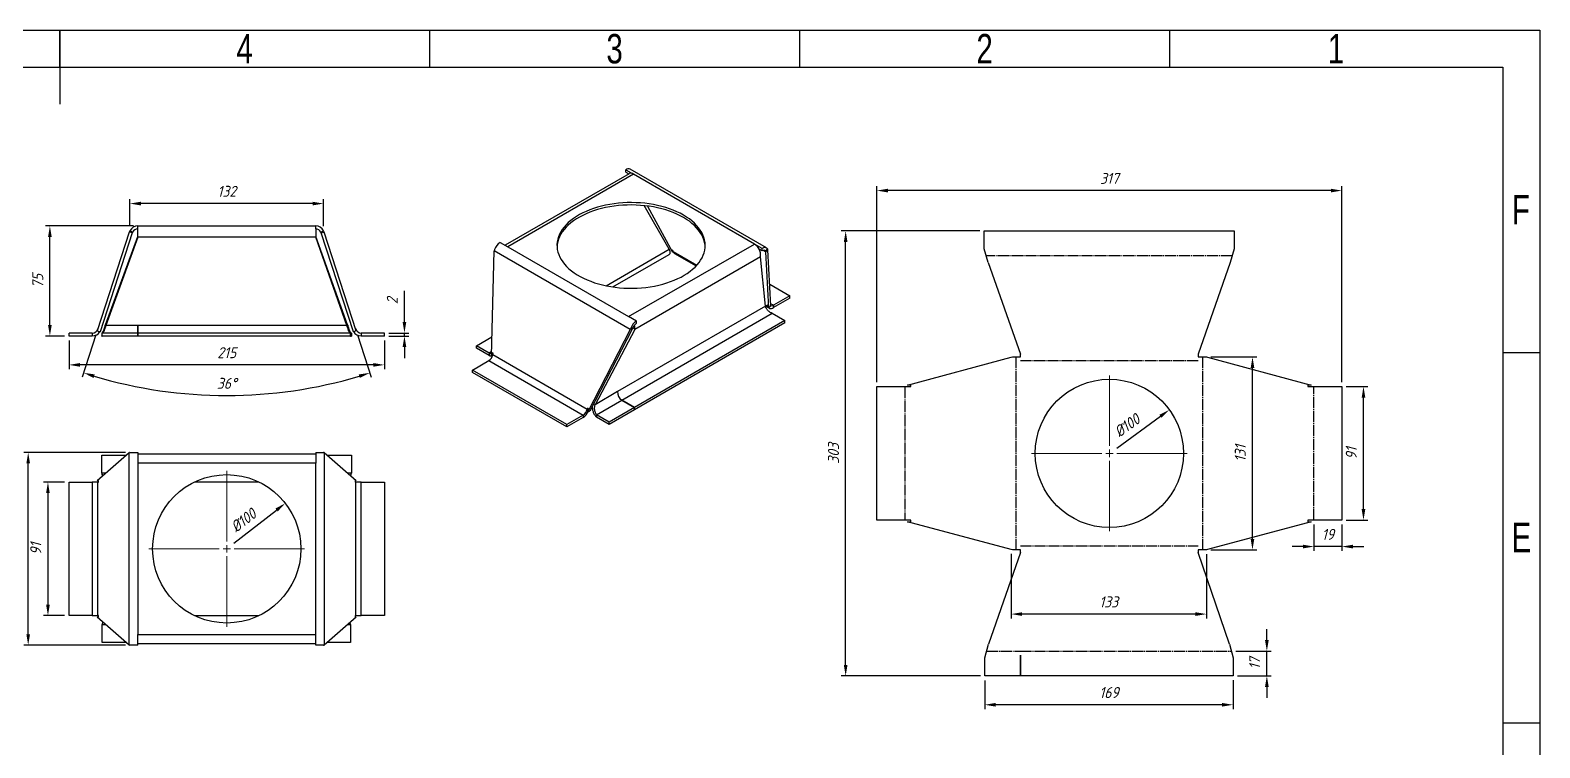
# Model space of a CAD drawing. Header units: millimetres. Extents: x -2169 to 6000, y -2300 to 596.
# Drawn here: x 3941 to 6000, y -381 to 596 of the extents above; entities that cross this region are included whole.
import ezdxf

# ---------------------------------------------------------------- set-up
doc = ezdxf.new("R2010")
doc.units = ezdxf.units.MM
doc.header["$PDSIZE"] = -1
doc.linetypes.add('SLD-Center', pattern=[19.05, 15.24, -1.27, 1.27, -1.27])
doc.linetypes.add('SLD-Solid', pattern=[0])
doc.styles.add('GENISO', font='geniso.shx', dxfattribs={"oblique": 15})
doc.styles.add('SLDTEXTSTYLE0', font='TXT', dxfattribs={"width": 0.75})
doc.dimstyles.new('Scale 1B2', dxfattribs={"dimscale": 6, "dimtxt": 2.5, "dimasz": 2.5, "dimexe": 1, "dimexo": 1, "dimgap": 1.524, "dimtad": 1, "dimdec": 0, "dimlfac": 0.5, "dimzin": 0, "dimtxsty": 'GENISO', "dimcen": 2.5, "dimclrd": 1, "dimclre": 1, "dimclrt": 7, "dimadec": 0, "dimazin": 0, "dimtfac": 1, "dimtdec": 0, "dimtmove": 0, "dimatfit": 3, "dimfxl": 1, "dimtzin": 0, "dimlwd": -1, "dimlwe": -1, "dimarcsym": 0})

# ---------------------------------------------------------------- blocks, each defined once
blk = doc.blocks.new('SW_CENTERMARKSYMBOL_40')
at = {"color": 0, "linetype": 'SLD-Solid', "lineweight": 0}
for p, q in [((0, 1), (0, 10.5)), ((-1, 0), (-10.5, 0)), ((0, 0), (-0.5, 0)), ((0, 0), (0, 0.5)), ((0, 0), (0, -0.5)), ((0, 0), (0.5, 0)), ((1, 0), (10.5, 0)), ((0, -1), (0, -10.5))]:
    blk.add_line(p, q, dxfattribs=at)
blk = doc.blocks.new('SW_CENTERMARKSYMBOL_41')
at = {"color": 0, "linetype": 'SLD-Solid', "lineweight": 0}
for p, q in [((0, 1), (0, 10.5)), ((-1, 0), (-10.5, 0)), ((0, 0), (-0.5, 0)), ((0, 0), (0, 0.5)), ((0, 0), (0, -0.5)), ((0, 0), (0.5, 0)), ((1, 0), (10.5, 0)), ((0, -1), (0, -10.5))]:
    blk.add_line(p, q, dxfattribs=at)
blk = doc.blocks.new('*D179')
at = {"color": 1, "transparency": 16777216}
for p, q in [((4081.3, 329.6), (3961.4, 329.6)), ((3967.4, 194.6), (3967.4, 314.6)), ((3987.5, 179.6), (3961.4, 179.6))]:
    blk.add_line(p, q, dxfattribs=at)
for points in [[(3964.9, 314.6), (3969.9, 314.6), (3967.4, 329.6)], [(3964.9, 194.6), (3969.9, 194.6), (3967.4, 179.6)]]:
    blk.add_solid(points, dxfattribs=at)
at = {"layer": 'Defpoints', "color": 0, "transparency": 16777216}
for p in [(3967.4, 329.6), (4087.3, 329.6), (3993.5, 179.6)]:
    blk.add_point(p, dxfattribs=at)
at = {"color": 7, "transparency": 16777216, "insert": (3950.8, 254.6), "char_height": 15, "attachment_point": 5, "rotation": 90, "style": 'GENISO'}
blk.add_mtext('75', dxfattribs=at)
blk = doc.blocks.new('*D180')
at = {"color": 1, "transparency": 16777216}
for p, q in [((3993.5, 173.6), (3993.5, 134.3)), ((4423.6, 173.6), (4423.6, 134.3)), ((4408.6, 140.3), (4008.5, 140.3))]:
    blk.add_line(p, q, dxfattribs=at)
for points in [[(4008.5, 142.8), (4008.5, 137.8), (3993.5, 140.3)], [(4408.6, 142.8), (4408.6, 137.8), (4423.6, 140.3)]]:
    blk.add_solid(points, dxfattribs=at)
at = {"layer": 'Defpoints', "color": 0, "transparency": 16777216}
for p in [(3993.5, 179.6), (4423.6, 179.6), (3993.5, 140.3)]:
    blk.add_point(p, dxfattribs=at)
at = {"color": 7, "transparency": 16777216, "insert": (4208.6, 156.9), "char_height": 15, "attachment_point": 5, "style": 'GENISO'}
blk.add_mtext('215', dxfattribs=at)
blk = doc.blocks.new('*D181')
at = {"color": 1, "transparency": 16777216}
for p, q in [((4076.5, 329.1), (4076.5, 366.1)), ((4325.6, 360.1), (4091.5, 360.1)), ((4340.6, 329.1), (4340.6, 366.1))]:
    blk.add_line(p, q, dxfattribs=at)
for points in [[(4091.5, 362.6), (4091.5, 357.6), (4076.5, 360.1)], [(4325.6, 362.6), (4325.6, 357.6), (4340.6, 360.1)]]:
    blk.add_solid(points, dxfattribs=at)
at = {"layer": 'Defpoints', "color": 0, "transparency": 16777216}
for p in [(4076.5, 360.1), (4076.5, 323.1), (4340.6, 323.1)]:
    blk.add_point(p, dxfattribs=at)
at = {"color": 7, "transparency": 16777216, "insert": (4208.6, 376.8), "char_height": 15, "attachment_point": 5, "style": 'GENISO'}
blk.add_mtext('132', dxfattribs=at)
blk = doc.blocks.new('*D182')
at = {"color": 1, "transparency": 16777216}
for p, q in [((4030.2, 181.1), (4011.6, 123.7)), ((4387, 181.1), (4405.6, 123.7))]:
    blk.add_line(p, q, dxfattribs=at)
blk.add_arc((4208.6, 730.1), 631.6, 253.3608, 286.6392, dxfattribs=at)
for points in [[(4027, 122.5), (4028.5, 127.3), (4013.4, 129.4)], [(4388.7, 127.3), (4390.2, 122.5), (4403.8, 129.4)]]:
    blk.add_solid(points, dxfattribs=at)
at = {"layer": 'Defpoints', "color": 0, "transparency": 16777216}
for p in [(4075.7, 321.2), (4341.4, 321.2), (4032, 186.8), (4385.1, 186.8), (4142.6, 101.9)]:
    blk.add_point(p, dxfattribs=at)
at = {"color": 7, "transparency": 16777216, "insert": (4208.6, 115.1), "char_height": 15, "attachment_point": 5, "style": 'GENISO'}
blk.add_mtext('36°', dxfattribs=at)
blk = doc.blocks.new('*D183')
at = {"color": 1, "transparency": 16777216}
for p, q in [((4451, 198.7), (4451, 241.4)), ((4429.6, 183.7), (4457, 183.7)), ((4429.6, 179.6), (4457, 179.6)), ((4451, 179.6), (4451, 183.7)), ((4451, 164.6), (4451, 149.6))]:
    blk.add_line(p, q, dxfattribs=at)
for points in [[(4448.5, 198.7), (4453.5, 198.7), (4451, 183.7)], [(4448.5, 164.6), (4453.5, 164.6), (4451, 179.6)]]:
    blk.add_solid(points, dxfattribs=at)
at = {"layer": 'Defpoints', "color": 0, "transparency": 16777216}
for p in [(4423.6, 183.7), (4423.6, 179.6), (4451, 183.7)]:
    blk.add_point(p, dxfattribs=at)
at = {"color": 7, "transparency": 16777216, "insert": (4434.4, 227.6), "char_height": 15, "attachment_point": 5, "rotation": 90, "style": 'GENISO'}
blk.add_mtext('2', dxfattribs=at)
blk = doc.blocks.new('*D184')
at = {"color": 1, "transparency": 16777216}
for p, q in [((4070.5, 21), (3931.8, 21)), ((3937.8, -226.8), (3937.8, 6)), ((4070.5, -241.8), (3931.8, -241.8))]:
    blk.add_line(p, q, dxfattribs=at)
for points in [[(3935.3, 6), (3940.3, 6), (3937.8, 21)], [(3935.3, -226.8), (3940.3, -226.8), (3937.8, -241.8)]]:
    blk.add_solid(points, dxfattribs=at)
at = {"layer": 'Defpoints', "color": 0, "transparency": 16777216}
for p in [(3937.8, 21), (4076.5, 21), (4076.5, -241.8)]:
    blk.add_point(p, dxfattribs=at)
at = {"color": 7, "transparency": 16777216, "insert": (3921.2, -110.4), "char_height": 15, "attachment_point": 5, "rotation": 90, "style": 'GENISO'}
blk.add_mtext('131', dxfattribs=at)
blk = doc.blocks.new('*D185')
at = {"color": 1, "transparency": 16777216}
for p, q in [((3987.5, -19.4), (3958.7, -19.4)), ((3964.7, -34.4), (3964.7, -186.4)), ((3987.5, -201.4), (3958.7, -201.4))]:
    blk.add_line(p, q, dxfattribs=at)
for points in [[(3962.2, -34.4), (3967.2, -34.4), (3964.7, -19.4)], [(3962.2, -186.4), (3967.2, -186.4), (3964.7, -201.4)]]:
    blk.add_solid(points, dxfattribs=at)
at = {"layer": 'Defpoints', "color": 0, "transparency": 16777216}
for p in [(3993.5, -19.4), (3964.7, -201.4), (3993.5, -201.4)]:
    blk.add_point(p, dxfattribs=at)
at = {"color": 7, "transparency": 16777216, "insert": (3948.1, -110.4), "char_height": 15, "attachment_point": 5, "rotation": 90, "style": 'GENISO'}
blk.add_mtext('91', dxfattribs=at)
blk = doc.blocks.new('*D186')
at = {"color": 1, "transparency": 16777216}
blk.add_line((4218.4, -102.7), (4276.5, -57.5), dxfattribs=at)
blk.add_solid([(4275, -55.5), (4278.1, -59.5), (4288.4, -48.3)], dxfattribs=at)
at = {"layer": 'Defpoints', "color": 0, "transparency": 16777216}
for p in [(4288.4, -48.3), (4128.8, -172.5)]:
    blk.add_point(p, dxfattribs=at)
at = {"color": 7, "transparency": 16777216, "insert": (4231.3, -71.6), "char_height": 15, "attachment_point": 5, "rotation": 37.9082, "style": 'GENISO'}
blk.add_mtext('%%C100', dxfattribs=at)
blk = doc.blocks.new('*D187')
at = {"color": 1, "transparency": 16777216}
blk.add_line((5422.6, 27), (5482.1, 70.3), dxfattribs=at)
blk.add_solid([(5480.7, 72.3), (5483.6, 68.3), (5494.3, 79.1)], dxfattribs=at)
at = {"layer": 'Defpoints', "color": 0, "transparency": 16777216}
for p in [(5494.3, 79.1), (5330.7, -39.8)]:
    blk.add_point(p, dxfattribs=at)
at = {"color": 7, "transparency": 16777216, "insert": (5436.5, 57.7), "char_height": 15, "attachment_point": 5, "rotation": 36.0019, "style": 'GENISO'}
blk.add_mtext('%%C100', dxfattribs=at)
blk = doc.blocks.new('*D188')
at = {"color": 1, "transparency": 16777216}
for p, q in [((5235.8, 322.8), (5046.8, 322.8)), ((5052.8, -268.6), (5052.8, 307.8)), ((5236.6, -283.6), (5046.8, -283.6))]:
    blk.add_line(p, q, dxfattribs=at)
for points in [[(5050.3, 307.8), (5055.3, 307.8), (5052.8, 322.8)], [(5050.3, -268.6), (5055.3, -268.6), (5052.8, -283.6)]]:
    blk.add_solid(points, dxfattribs=at)
at = {"layer": 'Defpoints', "color": 0, "transparency": 16777216}
for p in [(5052.8, 322.8), (5241.8, 322.8), (5242.6, -283.6)]:
    blk.add_point(p, dxfattribs=at)
at = {"color": 7, "transparency": 16777216, "insert": (5036.2, 19.6), "char_height": 15, "attachment_point": 5, "rotation": 90, "style": 'GENISO'}
blk.add_mtext('303', dxfattribs=at)
blk = doc.blocks.new('*D189')
at = {"color": 1, "transparency": 16777216}
for p, q in [((5095.4, 116.7), (5095.4, 383.8)), ((5714.6, 377.8), (5110.4, 377.8)), ((5729.6, 116.7), (5729.6, 383.8))]:
    blk.add_line(p, q, dxfattribs=at)
for points in [[(5110.4, 380.3), (5110.4, 375.3), (5095.4, 377.8)], [(5714.6, 380.3), (5714.6, 375.3), (5729.6, 377.8)]]:
    blk.add_solid(points, dxfattribs=at)
at = {"layer": 'Defpoints', "color": 0, "transparency": 16777216}
for p in [(5095.4, 377.8), (5095.4, 110.7), (5729.6, 110.7)]:
    blk.add_point(p, dxfattribs=at)
at = {"color": 7, "transparency": 16777216, "insert": (5412.5, 394.4), "char_height": 15, "attachment_point": 5, "style": 'GENISO'}
blk.add_mtext('317', dxfattribs=at)
blk = doc.blocks.new('*D190')
at = {"color": 1, "transparency": 16777216}
for p, q in [((5550.8, 151.1), (5613.7, 151.1)), ((5607.7, -96.8), (5607.7, 136.1)), ((5550.8, -111.8), (5613.7, -111.8))]:
    blk.add_line(p, q, dxfattribs=at)
for points in [[(5605.2, 136.1), (5610.2, 136.1), (5607.7, 151.1)], [(5605.2, -96.8), (5610.2, -96.8), (5607.7, -111.8)]]:
    blk.add_solid(points, dxfattribs=at)
at = {"layer": 'Defpoints', "color": 0, "transparency": 16777216}
for p in [(5544.8, 151.1), (5607.7, 151.1), (5544.8, -111.8)]:
    blk.add_point(p, dxfattribs=at)
at = {"color": 7, "transparency": 16777216, "insert": (5591.1, 19.7), "char_height": 15, "attachment_point": 5, "rotation": 90, "style": 'GENISO'}
blk.add_mtext('131', dxfattribs=at)
blk = doc.blocks.new('*D191')
at = {"color": 1, "transparency": 16777216}
for p, q in [((5278.5, -117.4), (5278.5, -205.3)), ((5544.8, -117.8), (5544.8, -205.3)), ((5529.8, -199.3), (5293.5, -199.3))]:
    blk.add_line(p, q, dxfattribs=at)
for points in [[(5293.5, -196.8), (5293.5, -201.8), (5278.5, -199.3)], [(5529.8, -196.8), (5529.8, -201.8), (5544.8, -199.3)]]:
    blk.add_solid(points, dxfattribs=at)
at = {"layer": 'Defpoints', "color": 0, "transparency": 16777216}
for p in [(5278.5, -111.4), (5544.8, -111.8), (5278.5, -199.3)]:
    blk.add_point(p, dxfattribs=at)
at = {"color": 7, "transparency": 16777216, "insert": (5411.6, -182.7), "char_height": 15, "attachment_point": 5, "style": 'GENISO'}
blk.add_mtext('133', dxfattribs=at)
blk = doc.blocks.new('*D192')
at = {"color": 1, "transparency": 16777216}
for p, q in [((5242.6, -289.6), (5242.6, -328.9)), ((5581.3, -289.5), (5581.3, -328.9)), ((5566.3, -322.9), (5257.6, -322.9))]:
    blk.add_line(p, q, dxfattribs=at)
for points in [[(5257.6, -320.4), (5257.6, -325.4), (5242.6, -322.9)], [(5566.3, -320.4), (5566.3, -325.4), (5581.3, -322.9)]]:
    blk.add_solid(points, dxfattribs=at)
at = {"layer": 'Defpoints', "color": 0, "transparency": 16777216}
for p in [(5242.6, -283.6), (5581.3, -283.5), (5242.6, -322.9)]:
    blk.add_point(p, dxfattribs=at)
at = {"color": 7, "transparency": 16777216, "insert": (5412, -306.2), "char_height": 15, "attachment_point": 5, "style": 'GENISO'}
blk.add_mtext('169', dxfattribs=at)
blk = doc.blocks.new('*D193')
at = {"color": 1, "transparency": 16777216}
for p, q in [((5735.6, 110.7), (5765.1, 110.7)), ((5759.1, -56.3), (5759.1, 95.7)), ((5735.6, -71.3), (5765.1, -71.3))]:
    blk.add_line(p, q, dxfattribs=at)
for points in [[(5756.6, 95.7), (5761.6, 95.7), (5759.1, 110.7)], [(5756.6, -56.3), (5761.6, -56.3), (5759.1, -71.3)]]:
    blk.add_solid(points, dxfattribs=at)
at = {"layer": 'Defpoints', "color": 0, "transparency": 16777216}
for p in [(5729.6, 110.7), (5759.1, 110.7), (5729.6, -71.3)]:
    blk.add_point(p, dxfattribs=at)
at = {"color": 7, "transparency": 16777216, "insert": (5742.4, 19.7), "char_height": 15, "attachment_point": 5, "rotation": 90, "style": 'GENISO'}
blk.add_mtext('91', dxfattribs=at)
blk = doc.blocks.new('*D194')
at = {"color": 1, "transparency": 16777216}
for p, q in [((5691.6, -77.3), (5691.6, -113.3)), ((5729.6, -77.3), (5729.6, -113.3)), ((5676.6, -107.3), (5661.6, -107.3)), ((5729.6, -107.3), (5691.6, -107.3)), ((5744.6, -107.3), (5759.6, -107.3))]:
    blk.add_line(p, q, dxfattribs=at)
for points in [[(5676.6, -104.8), (5676.6, -109.8), (5691.6, -107.3)], [(5744.6, -104.8), (5744.6, -109.8), (5729.6, -107.3)]]:
    blk.add_solid(points, dxfattribs=at)
at = {"layer": 'Defpoints', "color": 0, "transparency": 16777216}
for p in [(5691.6, -71.3), (5729.6, -71.3), (5691.6, -107.3)]:
    blk.add_point(p, dxfattribs=at)
at = {"color": 7, "transparency": 16777216, "insert": (5710.6, -90.7), "char_height": 15, "attachment_point": 5, "style": 'GENISO'}
blk.add_mtext('19', dxfattribs=at)
blk = doc.blocks.new('*D195')
at = {"color": 1, "transparency": 16777216}
for p, q in [((5627.3, -234.7), (5627.3, -219.7)), ((5584.8, -249.7), (5633.3, -249.7)), ((5627.3, -283.5), (5627.3, -249.7)), ((5587.3, -283.5), (5633.3, -283.5)), ((5627.3, -298.5), (5627.3, -313.5))]:
    blk.add_line(p, q, dxfattribs=at)
for points in [[(5624.8, -234.7), (5629.8, -234.7), (5627.3, -249.7)], [(5624.8, -298.5), (5629.8, -298.5), (5627.3, -283.5)]]:
    blk.add_solid(points, dxfattribs=at)
at = {"layer": 'Defpoints', "color": 0, "transparency": 16777216}
for p in [(5578.8, -249.7), (5627.3, -249.7), (5581.3, -283.5)]:
    blk.add_point(p, dxfattribs=at)
at = {"color": 7, "transparency": 16777216, "insert": (5610.7, -266.6), "char_height": 15, "attachment_point": 5, "rotation": 90, "style": 'GENISO'}
blk.add_mtext('17', dxfattribs=at)

msp = doc.modelspace()

# ---------------------------------------------------------------- linework, layer by layer
at = {"color": 7, "linetype": 'SLD-Solid'}
for p, q in [((1962.6, 596.3), (5999.6, 596.3)), ((3981.1, 596.3), (3981.1, 495.4)), ((3981.1, 545.9), (3981.1, 596.3)), ((4485.7, 545.9), (4485.7, 596.3)), ((4990.4, 545.9), (4990.4, 596.3)), ((5495, 545.9), (5495, 596.3)), ((5999.6, 596.3), (5999.6, -2300.2)), ((2013.1, 545.9), (5949.1, 545.9)), ((5949.1, 545.9), (5949.1, -2249.7)), ((5949.1, 157.3), (5999.6, 157.3)), ((5949.1, -347.3), (5999.6, -347.3))]:
    msp.add_line(p, q, dxfattribs=at)
at = {"color": 3, "linetype": 'SLD-Solid'}
for p, q in [((4757.3, 400.8), (4588.3, 303.3)), ((4763.4, 400.2), (4591.9, 301.2)), ((4753, 406.3), (4763.4, 400.2)), ((4753, 403), (4753, 406.3)), ((4753, 403), (4757, 400.6)), ((4944.9, 299.6), (4759, 406.9)), ((4928.4, 305), (4763.4, 400.2)), ((4812, 297.8), (4777.8, 357.3)), ((4782.7, 356.7), (4816.5, 293.9)), ((4087.3, 325.6), (4087.3, 329.6)), ((4087.3, 329.6), (4329.9, 329.6)), ((4329.9, 325.6), (4329.9, 329.6)), ((4075.7, 321.2), (4032, 186.8)), ((4079.6, 320), (4035.9, 185.5)), ((4043.2, 195), (4087.3, 315.4)), ((4087.3, 315.4), (4043.8, 194.8)), ((4087.3, 314.3), (4043.8, 193.8)), ((4079.6, 320), (4075.7, 321.2)), ((4080.1, 321.2), (4076.5, 323.1)), ((4087.3, 314.3), (4087.3, 325.6)), ((4329.9, 314.3), (4087.3, 314.3)), ((4329.9, 325.6), (4329.9, 314.3)), ((4372.4, 195), (4329.9, 315.4)), ((4373.5, 195), (4329.9, 315.4)), ((4372.4, 193.9), (4329.9, 314.3)), ((4337.1, 321.2), (4340.6, 323.1)), ((4337.6, 320), (4341.4, 321.2)), ((4381.3, 185.5), (4337.6, 320)), ((4385.1, 186.8), (4341.4, 321.2)), ((5241.8, 298.3), (5241.8, 322.8)), ((5241.8, 322.8), (5582.6, 322.8)), ((5582.6, 322.8), (5582.6, 298.3)), ((4569.5, 152.4), (4573.5, 295.5)), ((4758.9, 188.5), (4573.5, 295.5)), ((4581.4, 307.2), (4591.9, 301.2)), ((4591.9, 301.2), (4756.8, 206)), ((4726, 248.2), (4812, 297.8)), ((4735.4, 246.5), (4811.9, 290.7)), ((4756.8, 206), (4928.4, 305)), ((4816.9, 296.1), (4815.4, 296.9)), ((4815.4, 296.9), (4816.5, 293.9)), ((4817.3, 294.7), (4816.5, 293.9)), ((4817.3, 294.8), (4816.9, 296.1)), ((4817.3, 294.8), (4849.7, 276.1)), ((4819.4, 292), (4848.8, 275.1)), ((4938.8, 299), (4928.4, 305)), ((4938.8, 295.7), (4934.8, 298)), ((4938.8, 295.7), (4938.8, 299)), ((4940.6, 296.4), (4944, 294.4)), ((4943.9, 295.1), (4946.4, 298.1)), ((4944, 294.4), (4946.7, 297)), ((4948, 218), (4944, 294.4)), ((4950.7, 220.6), (4946.7, 297)), ((5247.1, 279.7), (5241.8, 298.3)), ((5582.6, 298.3), (5577.4, 279.7)), ((4936.6, 287.7), (4765.1, 188.7)), ((4943.4, 220.2), (4936.6, 287.7)), ((5247.1, 279.7), (5291.2, 154.9)), ((5577.4, 279.7), (5533.8, 154.9)), ((4949.2, 250.4), (4976.5, 234.6)), ((4976.5, 234.6), (4954.2, 221.7)), ((4976.5, 231.3), (4954.2, 218.4)), ((4976.5, 231.3), (4976.5, 234.6)), ((4943.4, 220.2), (4741.8, 103.8)), ((4747.3, 92.3), (4952.5, 210.7)), ((4767.3, 199.9), (4756.8, 206)), ((4943.2, 222.1), (4946, 220.5)), ((4943.4, 220.5), (4948.1, 217.8)), ((4947, 221), (4945.6, 221.8)), ((4945.6, 221.8), (4946, 220.5)), ((4946.7, 221.2), (4946, 220.5)), ((4948, 218), (4947, 221)), ((4950.7, 220.6), (4948, 218)), ((4954.2, 221.7), (4950.5, 223.7)), ((4952.5, 210.7), (4969.9, 200.7)), ((4954.2, 221.7), (4954.2, 218.4)), ((4032, 186.8), (4035.9, 185.5)), ((4042.4, 191.9), (4042.4, 191.9)), ((4043.8, 194.8), (4043.1, 191.8)), ((4043.1, 191.8), (4043.1, 191.7)), ((4043.2, 195), (4043.8, 195)), ((4043.8, 193.8), (4043.8, 194.8)), ((4087.2, 193.9), (4043.8, 193.8)), ((4087.2, 193.9), (4087.3, 185.2)), ((4372.4, 193.9), (4087.3, 193.9)), ((4087.3, 193.9), (4087.3, 183.7)), ((4372.4, 193.9), (4372.4, 195)), ((4372.4, 195), (4373.5, 195)), ((4373.1, 191.8), (4373.1, 191.9)), ((4374.2, 191.8), (4374.2, 191.9)), ((4385.1, 186.8), (4381.3, 185.5)), ((4758.9, 188.5), (4701.1, 76.4)), ((4761.6, 189.1), (4703.8, 77)), ((4765.1, 188.7), (4711, 86)), ((4761.6, 189.1), (4758.9, 188.5)), ((4762.2, 190.2), (4759.7, 190.2)), ((4762.5, 191), (4765.1, 188.7)), ((4969.9, 200.7), (4764.7, 82.3)), ((4969.9, 197.4), (4764.7, 79)), ((4767.3, 196.6), (4767.3, 199.9)), ((4969.9, 197.4), (4969.9, 200.7)), ((4025.2, 183.7), (3993.5, 183.7)), ((3993.5, 179.6), (3993.5, 183.7)), ((4025.2, 179.6), (3993.5, 179.6)), ((4025.2, 183.7), (4025.2, 179.6)), ((4038, 183.7), (4038, 179.6)), ((4038, 179.6), (4038.6, 179.6)), ((4087.2, 183.7), (4038.6, 183.5)), ((4038.6, 179.5), (4038.6, 183.5)), ((4087.3, 179.6), (4038.6, 179.5)), ((4087.3, 179.6), (4038.6, 179.5)), ((4038.6, 179.5), (4038.6, 179.5)), ((4087.3, 179.6), (4087.2, 183.7)), ((4087.3, 183.7), (4087.2, 183.7)), ((4087.3, 185.2), (4087.3, 179.6)), ((4087.3, 179.6), (4087.3, 183.7)), ((4377.5, 183.7), (4087.3, 183.7)), ((4087.3, 183.7), (4087.3, 179.6)), ((4377.5, 179.6), (4087.3, 179.6)), ((4087.3, 179.6), (4087.3, 179.6)), ((4087.3, 179.6), (4087.3, 179.6)), ((4377.5, 179.6), (4377.5, 183.7)), ((4377.5, 179.6), (4378.7, 179.6)), ((4378.7, 183.7), (4378.7, 179.6)), ((4392, 183.7), (4392, 179.6)), ((4423.6, 183.7), (4392, 183.7)), ((4423.6, 179.6), (4392, 179.6)), ((4423.6, 179.6), (4423.6, 183.7)), ((4549.1, 166.4), (4570.2, 178.6)), ((4549.1, 163.1), (4549.1, 166.4)), ((4566.5, 156.4), (4549.1, 166.4)), ((4543.7, 133.3), (4566.1, 146.2)), ((4566.5, 153.1), (4549.1, 163.1)), ((4566.1, 146.2), (4694.8, 71.9)), ((4569.7, 158.3), (4566.5, 156.4)), ((4566.5, 156.4), (4566.5, 153.1)), ((4570.5, 156.6), (4569.5, 152.4)), ((4569.5, 152.4), (4571.2, 152.7)), ((4572, 155.7), (4570.5, 156.6)), ((4571.5, 153.9), (4572, 155.7)), ((4700.2, 79.6), (4571.5, 153.9)), ((5137.1, 112.7), (5278.5, 150.7)), ((5278.5, 150.7), (5280.2, 151.1)), ((5280.2, 151.1), (5291.2, 151.1)), ((5291.2, 151.1), (5291.2, 154.9)), ((5533.8, 154.9), (5533.8, 151.1)), ((5533.8, 151.1), (5544.8, 151.1)), ((5544.8, 151.1), (5546.5, 150.7)), ((5546.5, 150.7), (5687.9, 112.7)), ((4672.4, 59), (4543.7, 133.3)), ((4543.7, 130), (4543.7, 133.3)), ((4672.4, 55.7), (4543.7, 130)), ((4741.8, 103.8), (4711, 86)), ((4741.8, 103.8), (4741.7, 103.3)), ((5095.4, -71.3), (5095.4, 110.7)), ((5095.4, 110.7), (5141.7, 110.7)), ((5141.7, 112.7), (5137.1, 112.7)), ((5141.7, 110.7), (5141.7, 112.7)), ((5687.9, 112.7), (5683.2, 112.7)), ((5683.2, 112.7), (5683.2, 110.7)), ((5683.2, 110.7), (5729.6, 110.7)), ((5729.6, 110.7), (5729.6, -71.3)), ((4711, 86), (4709.2, 87.6)), ((4712.9, 72.3), (4747.3, 92.3)), ((4747.3, 92.3), (4764.6, 82.3)), ((4764.7, 82.3), (4747.3, 92.3)), ((4747.3, 92.3), (4747.3, 92.3)), ((4694.8, 71.9), (4672.4, 59)), ((4694.8, 68.6), (4672.4, 55.7)), ((4694.8, 71.9), (4694.8, 68.6)), ((4700.6, 81.4), (4700.2, 79.6)), ((4700.2, 79.6), (4701.9, 80)), ((4702.1, 80.6), (4700.6, 81.4)), ((4701.1, 76.4), (4702.1, 80.6)), ((4701.1, 76.4), (4703.8, 77)), ((4730.2, 62.3), (4712.9, 72.3)), ((4712.9, 72.3), (4712.9, 69)), ((4730.2, 59), (4712.9, 69)), ((4764.6, 82.3), (4730.2, 62.3)), ((4764.7, 79), (4730.2, 59)), ((4730.2, 59), (4730.2, 62.3)), ((4764.7, 79), (4764.6, 82.3)), ((4764.7, 79), (4764.7, 82.3)), ((4764.7, 79), (4764.7, 79)), ((4672.4, 55.7), (4672.4, 59)), ((4032, -17.4), (4075.7, 20.7)), ((4075.7, -241.5), (4075.7, 20.7)), ((4076.5, 21), (4087.3, 21)), ((4087.3, 21), (4087.3, 6.2)), ((4329.9, 21), (4329.9, 6.2)), ((4329.9, 21), (4340.6, 21)), ((4341.4, 20.7), (4341.4, -241.5)), ((4341.4, 20.7), (4385.1, -17.4)), ((4038, -7.2), (4038, 17.4)), ((4038, 17.4), (4071.9, 17.4)), ((4329.9, 18.4), (4087.3, 18.4)), ((4329.9, 6.2), (4087.3, 6.2)), ((4087.3, 6.2), (4087.3, -227)), ((4329.9, -227), (4329.9, 6.2)), ((4345.2, 17.4), (4378.7, 17.4)), ((4378.7, 17.4), (4378.7, -7.2)), ((3993.5, -201.4), (3993.5, -19.4)), ((3993.5, -19.4), (4025.2, -19.4)), ((4025.2, -19.4), (4025.2, -201.4)), ((4032.9, -19.4), (4025.2, -19.4)), ((4033.5, -17.4), (4032, -17.4)), ((4032.9, -201.4), (4032.9, -19.4)), ((4032.9, -19.4), (4033.5, -19.4)), ((4033.5, -19.4), (4033.5, -17.4)), ((4043.7, -7.2), (4038, -7.2)), ((4164.7, -19.3), (4252.5, -19.3)), ((4165.6, -18.9), (4251.6, -18.9)), ((4378.7, -7.2), (4373.4, -7.2)), ((4385.1, -17.4), (4383.7, -17.4)), ((4383.7, -17.4), (4383.7, -19.4)), ((4383.7, -19.4), (4384.3, -19.4)), ((4384.3, -19.4), (4384.3, -201.4)), ((4392, -19.4), (4384.3, -19.4)), ((4392, -201.4), (4392, -19.4)), ((4392, -19.4), (4423.6, -19.4)), ((4423.6, -19.4), (4423.6, -201.4)), ((5141.7, -71.3), (5095.4, -71.3)), ((5278.5, -111.4), (5137.1, -73.4)), ((5137.1, -73.4), (5141.7, -73.4)), ((5141.7, -73.4), (5141.7, -71.3)), ((5687.9, -73.4), (5546.5, -111.4)), ((5683.2, -71.3), (5683.2, -73.4)), ((5729.6, -71.3), (5683.2, -71.3)), ((5683.2, -73.4), (5687.9, -73.4)), ((5291.2, -115.6), (5247.7, -240.5)), ((5280.2, -111.8), (5278.5, -111.4)), ((5291.2, -111.8), (5280.2, -111.8)), ((5291.2, -115.6), (5291.2, -111.8)), ((5544.8, -111.8), (5533.8, -111.8)), ((5533.8, -111.8), (5533.8, -115.6)), ((5576.3, -240.4), (5533.8, -115.6)), ((5546.5, -111.4), (5544.8, -111.8)), ((4025.2, -201.4), (3993.5, -201.4)), ((4025.2, -201.4), (4032.9, -201.4)), ((4032, -203.4), (4033.5, -203.4)), ((4075.7, -241.5), (4032, -203.4)), ((4033.5, -201.4), (4032.9, -201.4)), ((4033.5, -203.4), (4033.5, -201.4)), ((4252.5, -201.5), (4164.7, -201.5)), ((4251.6, -201.9), (4165.6, -201.9)), ((4385.1, -203.4), (4341.4, -241.5)), ((4384.3, -201.4), (4383.7, -201.4)), ((4383.7, -201.4), (4383.7, -203.4)), ((4383.7, -203.4), (4385.1, -203.4)), ((4384.3, -201.4), (4392, -201.4)), ((4423.6, -201.4), (4392, -201.4)), ((4038.6, -213.4), (4038.6, -213.5)), ((4038.6, -213.6), (4043.7, -213.6)), ((4038.6, -238.1), (4038.6, -213.6)), ((4373.4, -213.6), (4377.5, -213.6)), ((4377.5, -213.6), (4377.5, -238.1)), ((4071.9, -238.1), (4038.6, -238.1)), ((4087.3, -241.8), (4076.5, -241.8)), ((4087.3, -227), (4329.9, -227)), ((4087.3, -241.8), (4087.3, -227)), ((4087.3, -239.2), (4329.9, -239.2)), ((4329.9, -241.8), (4329.9, -227)), ((4340.6, -241.8), (4329.9, -241.8)), ((4377.5, -238.1), (4345.2, -238.1)), ((5242.5, -259.1), (5247.7, -240.5)), ((5576.3, -240.4), (5581.3, -259)), ((5242.6, -283.6), (5242.5, -259.1)), ((5291.2, -283.5), (5291.2, -255.2)), ((5291.2, -255.2), (5291.2, -283.5)), ((5581.3, -259), (5581.3, -283.5)), ((5291.2, -283.5), (5242.6, -283.6)), ((5581.3, -283.5), (5291.2, -283.5))]:
    msp.add_line(p, q, dxfattribs=at)
at = {"color": 3, "linetype": 'SLD-Center'}
for p, q in [((5580, 289), (5244.5, 289)), ((5284.8, 151.1), (5284.8, -111.8)), ((5533.8, 145.6), (5291.2, 145.6)), ((5540.1, -111.8), (5540.1, 151.1)), ((5133.3, 110.7), (5133.3, -71.3)), ((5691.6, -71.3), (5691.6, 110.7)), ((5291.2, -106.3), (5533.8, -106.3)), ((5245.1, -249.8), (5291.2, -249.7)), ((5291.2, -249.7), (5578.8, -249.7))]:
    msp.add_line(p, q, dxfattribs=at)
at = {"color": 3, "linetype": 'SLD-Solid', "flags": 128}
for points in [[(4831.6, 344.4), (4827.2, 346.8), (4822.6, 349), (4817.7, 351.1), (4812.6, 353), (4807.4, 354.7), (4801.9, 356.3), (4796.3, 357.6), (4790.6, 358.8), (4784.8, 359.7), (4778.9, 360.5), (4772.9, 361), (4766.9, 361.3), (4760.9, 361.5), (4754.8, 361.4), (4748.8, 361.1), (4742.8, 360.6), (4736.9, 359.9), (4731, 359), (4725.3, 357.9), (4719.7, 356.6), (4714.2, 355.1), (4708.9, 353.4), (4703.8, 351.6), (4698.9, 349.5), (4694.2, 347.4), (4689.7, 345), (4685.5, 342.5), (4681.5, 339.8), (4677.9, 337.1), (4674.5, 334.2), (4671.4, 331.2), (4668.7, 328), (4666.3, 324.8), (4664.2, 321.6), (4662.5, 318.2), (4661.1, 314.8), (4660, 311.4), (4659.4, 307.9), (4659, 304.4), (4659.1, 300.9), (4659.5, 297.4), (4660.3, 294), (4661.4, 290.6), (4662.9, 287.2), (4664.7, 283.8), (4666.9, 280.6), (4669.4, 277.4), (4672.2, 274.3), (4675.3, 271.3), (4678.8, 268.5), (4682.5, 265.7), (4686.5, 263.1), (4690.8, 260.6), (4695.3, 258.3), (4700.1, 256.2), (4705.1, 254.2), (4710.2, 252.3), (4715.6, 250.7), (4721.1, 249.3), (4726.7, 248), (4732.5, 247), (4738.4, 246.1), (4744.3, 245.5), (4750.3, 245), (4756.3, 244.8), (4762.4, 244.8), (4768.4, 244.9), (4774.4, 245.3), (4780.4, 245.9), (4786.3, 246.7), (4792.1, 247.7), (4797.8, 248.9), (4803.3, 250.3), (4808.7, 251.9), (4813.9, 253.7), (4818.9, 255.6), (4823.7, 257.8), (4828.3, 260), (4832.7, 262.5), (4836.7, 265), (4840.6, 267.8), (4844.1, 270.6), (4847.3, 273.6), (4850.2, 276.6), (4852.8, 279.8), (4855, 283), (4856.9, 286.3), (4858.5, 289.7), (4859.7, 293.1), (4860.6, 296.6), (4861.1, 300.1), (4861.2, 303.5), (4861, 307), (4860.4, 310.5), (4859.5, 314), (4858.2, 317.4), (4856.5, 320.7), (4854.5, 324), (4852.2, 327.2), (4849.5, 330.4), (4846.5, 333.4), (4843.2, 336.4), (4839.6, 339.2), (4835.8, 341.8), (4831.6, 344.4)], [(4831.6, 341.1), (4827.2, 343.5), (4822.6, 345.7), (4817.7, 347.8), (4812.6, 349.7), (4807.4, 351.4), (4801.9, 352.9), (4796.3, 354.3), (4790.6, 355.5), (4784.8, 356.4), (4778.9, 357.2), (4772.9, 357.7), (4766.9, 358), (4760.9, 358.2), (4754.8, 358.1), (4748.8, 357.8), (4742.8, 357.3), (4736.9, 356.6), (4731, 355.7), (4725.3, 354.6), (4719.7, 353.3), (4714.2, 351.8), (4708.9, 350.1), (4703.8, 348.3), (4698.9, 346.2), (4694.2, 344), (4689.7, 341.7), (4685.5, 339.2), (4681.5, 336.5), (4677.9, 333.8), (4674.5, 330.9), (4671.4, 327.9), (4668.7, 324.7), (4666.3, 321.5), (4664.2, 318.3), (4662.5, 314.9), (4661.1, 311.5), (4660, 308.1), (4659.4, 304.6), (4659.1, 301.5)], [(4861.2, 301.5), (4861, 303.7), (4860.4, 307.2), (4859.5, 310.7), (4858.2, 314.1), (4856.5, 317.4), (4854.5, 320.7), (4852.2, 323.9), (4849.5, 327.1), (4846.5, 330.1), (4843.2, 333), (4839.6, 335.9), (4835.8, 338.5), (4831.6, 341.1)], [(4946, 220.5), (4946.5, 219.4), (4947.2, 218.4), (4948.1, 217.8), (4949.1, 217.3), (4950.3, 217.2), (4951.5, 217.3), (4952.8, 217.7), (4954.2, 218.4)]]:
    msp.add_lwpolyline(points, dxfattribs=at)
at = {"color": 3, "linetype": 'SLD-Solid'}
for centre in [(5412.5, 19.7), (4208.6, -110.4)]:
    msp.add_circle(centre, 101.1, dxfattribs=at)
for centre, radius, start, end in [((4756.5, 401.3), 6.09, 65.6415, 125.669), ((4759.9, 395.4), 6.03, 53.9943, 114.6953), ((4087.3, 317.5), 12.1, 90, 152.3852), ((4329.9, 317.5), 12.1, 27.6148, 90), ((4087.3, 317.5), 12.1, 152.3852, 162), ((4087.3, 317.5), 8.09, 152.3852, 162), ((4087.3, 317.5), 8.09, 90, 152.3852), ((4329.9, 317.5), 8.09, 27.6148, 90), ((4329.9, 317.5), 8.09, 18, 27.6148), ((4329.9, 317.5), 12.1, 18, 27.6148), ((4591.5, 291.5), 18.7, 122.7167, 161.1307), ((4821.8, 296.1), 4.71, 195.9567, 238.8857), ((4918.9, 289.9), 17.8, 26.9958, 57.8785), ((4922, 290.4), 14.8, 349.6676, 31.0178), ((4942.2, 294.9), 5.26, 36.3915, 129.7131), ((4941.1, 293), 3.51, 36.3915, 129.7131), ((4951.7, 225.3), 4.41, 257.1278, 304.1895), ((4025.2, 191.8), 8.09, 270, 342), ((4025.2, 191.8), 12.1, 270, 329.5398), ((346.3, 180.8), 3740.9, 0.0431, 0.1997), ((4392, 191.8), 12.1, 210.4602, 270), ((4392, 191.8), 8.09, 198, 270), ((4777.4, 184.2), 18.7, 122.7167, 161.1307), ((4774, 186.1), 12.5, 122.7167, 161.1307), ((4753.3, 191.3), 12.1, 347.323, 16.1278), ((2715.5, 180.6), 1371.8, 359.9605, 0.1921), ((4559.2, 156.8), 12.7, 302.9165, 346.6332), ((4753.4, 102.3), 11.7, 172.6282, 238.661), ((4753.4, 102.3), 11.7, 172.4532, 238.6778), ((4687.9, 82.5), 12.7, 302.9165, 346.6332), ((4685.1, 84), 18.1, 302.3146, 335.9225)]:
    msp.add_arc(centre, radius, start, end, dxfattribs=at)
for centre, major_axis, ratio, start_param, end_param in [((4582.2, 296.9), (3.9, 11.6), 0.671534, 1.739245, 1.907056), ((4938.1, 289.5), (5.4, 6.19), 0.401122, 5.890316, 6.058127), ((4938.1, 289.5), (7.51, 9.64), 0.461452, 5.875922, 6.043733), ((4766.5, 190.5), (7.51, 9.64), 0.461452, 1.9382, 2.106011), ((4766.5, 190.5), (5.4, 6.19), 0.401122, 1.952594, 2.120405), ((4087.3, 20), (12.1, 0), 0.188712, 2.659623, 2.827433), ((4329.9, 20), (12.1, 0), 0.188712, 0.314159, 0.48197), ((4087.3, -240.8), (12.1, 0), 0.188712, 3.455752, 3.623562), ((4329.9, -240.8), (12.1, 0), 0.188712, 5.801215, 5.969026)]:
    msp.add_ellipse(centre, major_axis=major_axis, ratio=ratio, start_param=start_param, end_param=end_param, dxfattribs=at)
for points, knots in [([(4812, 297.8), (4812.1, 297.6), (4812.5, 296.8), (4812.8, 295.7), (4813, 294.8), (4813.1, 293.8), (4813.1, 293), (4813, 292.2), (4812.8, 291.8), (4812.6, 291.4), (4812.3, 291), (4812.1, 290.8), (4811.9, 290.7), (4811.9, 290.7)], [0, 0, 0, 0, 0.078138, 0.236889, 0.317675, 0.398509, 0.562925, 0.646703, 0.727538, 0.808935, 0.892102, 0.975881, 1, 1, 1, 1]), ([(4952.5, 210.7), (4951.9, 210.9), (4951.3, 211.1), (4950.2, 211.7), (4949.6, 212), (4948.5, 212.7), (4948, 213.1), (4947, 214), (4946.6, 214.5), (4945.8, 215.4), (4945.4, 215.9), (4944.7, 216.8), (4944.5, 217.3), (4944.1, 218), (4944, 218.2), (4943.8, 218.7), (4943.7, 218.9), (4943.5, 219.5), (4943.5, 219.9), (4943.4, 220.2)], [0, 0, 0, 0, 0.125, 0.125, 0.25, 0.25, 0.375, 0.375, 0.5, 0.5, 0.625, 0.625, 0.75, 0.75, 0.8125, 0.8125, 0.875, 0.875, 1, 1, 1, 1]), ([(4038, 183.7), (4038.1, 183.7), (4038.5, 183.7), (4039, 184.1), (4039.5, 184.8), (4040, 185.6), (4040.5, 186.7), (4041, 187.9), (4041.5, 189.2), (4042, 190.5), (4042.3, 191.4), (4042.4, 191.8)], [0, 0, 0, 0, 0.111516, 0.226264, 0.337804, 0.452578, 0.564118, 0.678892, 0.790432, 0.905206, 1, 1, 1, 1]), ([(4043.8, 193.8), (4043.6, 193.2), (4043.3, 192.6), (4042.9, 191.3), (4042.7, 190.7), (4042.3, 189.5), (4042.1, 188.9), (4041.6, 187.7), (4041.4, 187.2), (4041.1, 186.5), (4041, 186.2), (4040.8, 185.8), (4040.7, 185.6), (4040.3, 185), (4040.1, 184.7), (4039.8, 184.2), (4039.7, 184.1), (4039.5, 183.9), (4039.4, 183.8), (4039, 183.6), (4038.8, 183.5), (4038.6, 183.5)], [0, 0, 0, 0, 0.125, 0.125, 0.25, 0.25, 0.375, 0.375, 0.5, 0.5, 0.5625, 0.5625, 0.625, 0.625, 0.75, 0.75, 0.8125, 0.8125, 0.875, 0.875, 1, 1, 1, 1]), ([(4041.3, 186.9), (4041.3, 187.1), (4041.4, 187.5), (4041.6, 188.3), (4041.9, 189.4), (4042.1, 190.4), (4042.3, 191.4), (4042.6, 192.5), (4042.8, 193.4), (4043, 194.3), (4043.1, 194.7), (4043.2, 195)], [0, 0, 0, 0, 0.053542, 0.183088, 0.313587, 0.439502, 0.566291, 0.695837, 0.826336, 0.913026, 1, 1, 1, 1]), ([(4373.1, 191.9), (4373.1, 192.1), (4372.9, 192.6), (4372.7, 193.7), (4372.5, 194.5), (4372.4, 195)], [0, 0, 0, 0, 0.193424, 0.536049, 1, 1, 1, 1]), ([(4377.5, 183.7), (4377.2, 183.7), (4377, 183.7), (4376.6, 184), (4376.4, 184.2), (4376, 184.8), (4375.8, 185.1), (4375.4, 185.9), (4375.1, 186.4), (4374.7, 187.3), (4374.5, 187.9), (4374.1, 189), (4373.9, 189.6), (4373.6, 190.5), (4373.5, 190.8), (4373.3, 191.4), (4373.2, 191.7), (4372.8, 192.7), (4372.6, 193.3), (4372.4, 193.9)], [0, 0, 0, 0, 0.125, 0.125, 0.25, 0.25, 0.375, 0.375, 0.5, 0.5, 0.625, 0.625, 0.75, 0.75, 0.8125, 0.8125, 0.875, 0.875, 1, 1, 1, 1]), ([(4373.5, 195), (4373.6, 194.6), (4373.8, 193.7), (4374.1, 192.3), (4374.4, 190.9), (4374.8, 189.6), (4375.1, 188.2), (4375.4, 186.9), (4375.6, 185.9), (4375.8, 185.3), (4375.9, 185), (4375.9, 184.9)], [0, 0, 0, 0, 0.094786, 0.287358, 0.385355, 0.483411, 0.682856, 0.784482, 0.88254, 0.981278, 1, 1, 1, 1]), ([(4374.2, 191.8), (4374.3, 191.6), (4374.6, 190.8), (4375, 189.6), (4375.5, 188.2), (4376, 187), (4376.5, 185.9), (4377, 185), (4377.5, 184.3), (4378, 183.8), (4378.4, 183.7), (4378.6, 183.7), (4378.7, 183.7)], [0, 0, 0, 0, 0.063447, 0.174836, 0.289455, 0.400844, 0.515463, 0.626852, 0.741471, 0.85286, 0.967479, 1, 1, 1, 1]), ([(4038, 179.6), (4038, 179.6), (4038.2, 179.6), (4038.5, 179.8), (4038.6, 179.9)], [0, 0, 0, 0, 0.3636181, 1, 1, 1, 1]), ([(4377.5, 180.7), (4377.5, 180.6), (4377.6, 180.4), (4377.8, 180.1), (4378.1, 179.9), (4378.3, 179.7), (4378.5, 179.6), (4378.6, 179.6), (4378.7, 179.6)], [0, 0, 0, 0, 0.117963, 0.317136, 0.520641, 0.725642, 0.862595, 1, 1, 1, 1]), ([(4566.5, 156.4), (4566.9, 156.3), (4567.9, 156.1), (4568.9, 156), (4569.5, 156.1), (4569.6, 156.1)], [0, 0, 0, 0, 0.423869, 0.860024, 1, 1, 1, 1]), ([(4566.5, 153.1), (4566.8, 153), (4567.6, 152.7), (4568.7, 152.5), (4569.4, 152.5), (4569.5, 152.5)], [0, 0, 0, 0, 0.2833148, 0.8588915, 1, 1, 1, 1]), ([(4569.8, 152.4), (4569.9, 152.4), (4570.2, 152.4), (4570.6, 152.4), (4570.9, 152.5), (4571, 152.5)], [0, 0, 0, 0, 0.127695, 0.865128, 1, 1, 1, 1]), ([(4707.2, 83.7), (4707.2, 83.5), (4707.2, 82.5), (4707.3, 80.8), (4707.7, 78.7), (4708.2, 76.6), (4709, 74.6), (4709.9, 72.8), (4711, 71.2), (4712, 69.9), (4712.6, 69.3), (4712.9, 69)], [0, 0, 0, 0, 0.046461, 0.172164, 0.294326, 0.42003, 0.542192, 0.667897, 0.790059, 0.915764, 1, 1, 1, 1]), ([(4711, 86), (4710.7, 85.5), (4710.5, 84.9), (4710.2, 83.8), (4710.1, 83.1), (4709.9, 81.9), (4709.9, 81.2), (4710, 79.9), (4710.1, 79.3), (4710.2, 78.3), (4710.3, 78), (4710.4, 77.3), (4710.5, 77), (4710.8, 76.1), (4711, 75.6), (4711.4, 74.7), (4711.5, 74.5), (4711.8, 74), (4711.9, 73.7), (4712.3, 73.1), (4712.6, 72.7), (4712.9, 72.3)], [0, 0, 0, 0, 0.125, 0.125, 0.25, 0.25, 0.375, 0.375, 0.5, 0.5, 0.5625, 0.5625, 0.625, 0.625, 0.75, 0.75, 0.8125, 0.8125, 0.875, 0.875, 1, 1, 1, 1]), ([(4038, -7.2), (4038, -7.5), (4038.3, -8.5), (4038.6, -9.9), (4038.8, -10.9), (4038.9, -11.3), (4039, -11.4)], [0, 0, 0, 0, 0.233618, 0.708231, 0.949745, 1, 1, 1, 1]), ([(4038, -7.2), (4038.1, -7.7), (4038.5, -8.6), (4038.9, -9.9), (4039.2, -10.7), (4039.4, -11)], [0, 0, 0, 0, 0.35673, 0.7238, 1, 1, 1, 1]), ([(4377.4, -10.7), (4377.4, -10.6), (4377.6, -10.1), (4378, -9), (4378.4, -8), (4378.6, -7.3), (4378.7, -7.2)], [0, 0, 0, 0, 0.083709, 0.4785, 0.8847389, 1, 1, 1, 1]), ([(4377.8, -11), (4377.8, -10.9), (4377.9, -10.5), (4378.1, -9.7), (4378.3, -8.7), (4378.5, -7.9), (4378.6, -7.4), (4378.7, -7.2)], [0, 0, 0, 0, 0.077078, 0.352124, 0.629193, 0.81429, 1, 1, 1, 1]), ([(4039.5, -209.9), (4039.5, -209.9), (4039.3, -210.7), (4039, -211.9), (4038.7, -213.1), (4038.6, -213.6)], [0, 0, 0, 0, 0.048769, 0.618329, 1, 1, 1, 1]), ([(4039.8, -210.2), (4039.8, -210.2), (4039.4, -211.1), (4039, -212.3), (4038.6, -213.4), (4038.6, -213.6)], [0, 0, 0, 0, 0.059294, 0.883513, 1, 1, 1, 1]), ([(4377.5, -213.6), (4377.4, -213.4), (4377.2, -212.9), (4377, -212.2), (4376.7, -211.5), (4376.6, -211.1), (4376.5, -210.9)], [0, 0, 0, 0, 0.2565698, 0.5149213, 0.7788873, 1, 1, 1, 1]), ([(4377.5, -213.6), (4377.4, -213.3), (4377.2, -212.3), (4376.9, -211.3), (4376.8, -210.7)], [0, 0, 0, 0, 0.337049, 1, 1, 1, 1])]:
    msp.add_open_spline(points, degree=3, knots=knots, dxfattribs=at)

# ---------------------------------------------------------------- block references
at = {"color": 3, "linetype": 'Continuous', "xscale": 10.11021369459877, "yscale": 10.11021369459877, "zscale": 10.11021369459877}
for name, p in [('SW_CENTERMARKSYMBOL_40', (5412.5, 19.7)), ('SW_CENTERMARKSYMBOL_41', (4208.6, -110.4))]:
    msp.add_blockref(name, p, dxfattribs=at)

# ---------------------------------------------------------------- texts
at = {"color": 7, "linetype": 'Continuous', "char_height": 40.1, "attachment_point": 2, "style": 'SLDTEXTSTYLE0'}
for s, insert in [('4', (4233, 591.2)), ('3', (4737.6, 591.2)), ('2', (5242.3, 591.2)), ('1', (5721.7, 591.2)), ('F', (5973.9, 371.7)), ('E', (5974.5, -74.9))]:
    msp.add_mtext(s, dxfattribs=dict(at, insert=insert))

# ---------------------------------------------------------------- dimensions: what is measured, and where the dimension line sits
for base, p1, p2, picture, middle in [((5095.4, 377.8), (5729.6, 110.7), (5095.4, 110.7), '*D189', (5412.5, 394.4)), ((4076.5, 360.1), (4340.6, 323.1), (4076.5, 323.1), '*D181', (4208.6, 376.8)), ((3993.5, 140.3), (4423.6, 179.6), (3993.5, 179.6), '*D180', (4208.6, 156.9)), ((5691.6, -107.3), (5729.6, -71.3), (5691.6, -71.3), '*D194', (5710.6, -90.7)), ((5278.5, -199.3), (5544.8, -111.8), (5278.5, -111.4), '*D191', (5411.6, -182.7)), ((5242.6, -322.9), (5581.3, -283.5), (5242.6, -283.6), '*D192', (5412, -306.2))]:
    dim = msp.add_linear_dim(base=base, p1=p1, p2=p2, dimstyle='Scale 1B2')
    dim.commit()
    dim.dimension.update_dxf_attribs({"geometry": picture, "text_midpoint": middle})
for base, p1, p2, picture, middle in [((3967.4, 329.6), (3993.5, 179.6), (4087.3, 329.6), '*D179', (3950.8, 254.6)), ((5052.8, 322.8), (5242.6, -283.6), (5241.8, 322.8), '*D188', (5036.2, 19.6)), ((4451, 183.7), (4423.6, 179.6), (4423.6, 183.7), '*D183', (4434.4, 227.6)), ((5607.7, 151.1), (5544.8, -111.8), (5544.8, 151.1), '*D190', (5591.1, 19.7)), ((5759.1, 110.7), (5729.6, -71.3), (5729.6, 110.7), '*D193', (5742.4, 19.7)), ((3937.8, 21), (4076.5, -241.8), (4076.5, 21), '*D184', (3921.2, -110.4)), ((3964.7, -201.4), (3993.5, -19.4), (3993.5, -201.4), '*D185', (3948.1, -110.4)), ((5627.3, -249.7), (5581.3, -283.5), (5578.8, -249.7), '*D195', (5610.7, -266.6))]:
    dim = msp.add_linear_dim(base=base, p1=p1, p2=p2, angle=90, dimstyle='Scale 1B2')
    dim.commit()
    dim.dimension.update_dxf_attribs({"geometry": picture, "text_midpoint": middle})
dim = msp.add_angular_dim_2l(base=(4142.6, 101.9), line1=((4075.7, 321.2), (4032, 186.8)), line2=((4385.1, 186.8), (4341.4, 321.2)), dimstyle='Scale 1B2')
dim.commit()
dim.dimension.update_dxf_attribs({"geometry": '*D182', "text_midpoint": (4208.6, 115.1)})
for p1, p2, picture, middle in [((5330.7, -39.8), (5494.3, 79.1), '*D187', (5446.3, 44.2)), ((4128.8, -172.5), (4288.4, -48.3), '*D186', (4241.6, -84.7))]:
    dim = msp.add_diameter_dim_2p(p1=p1, p2=p2, text='%%C100', dimstyle='Scale 1B2')
    dim.commit()
    dim.dimension.update_dxf_attribs({"geometry": picture, "text_midpoint": middle, "dimtype": 163})

doc.saveas('drawing.dxf')
